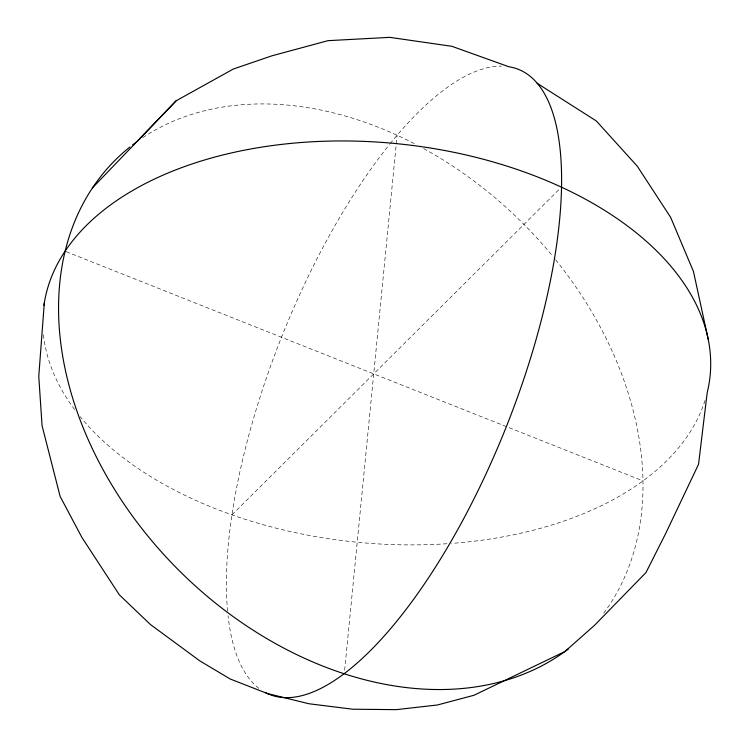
<?xml version="1.0" encoding="UTF-8"?>
<svg xmlns="http://www.w3.org/2000/svg" width="747" height="747" viewBox="0 0 747 747"><rect width="100%" height="100%" fill="white"/><g stroke="black" fill="none" stroke-linecap="round" stroke-linejoin="round"><path stroke-width="0.56" stroke-dasharray="3.73 2.8" d="M344.656 670.255L397.115 135.244M231.981 514.87L559.774 188.795M66.138 251.674L643.018 480.891M142.817 137.607A333.853 244.297 45.2 0 1 416.537 144.759M423.652 148.578A333.853 244.297 45.2 0 1 552.705 256.174M555.637 259.769A333.853 244.297 45.2 0 1 602.726 614.501M705.028 400.401A334.983 200.271 5.6 0 1 451.477 543.414M446.93 543.732A334.983 200.271 5.6 0 1 80.209 416.695M74.644 409.58A334.983 200.271 5.6 0 1 43.279 332.807M258.835 688.314A336.411 120.977 -68.3 0 1 228.05 615.687M227.592 611.214A336.411 120.977 -68.3 0 1 389.43 144.544M390.13 143.676A336.411 120.977 -68.3 0 1 501.48 66.119"/><path stroke-width="1.12" d="M44.306 302.974L38.769 376.348L42.056 425.641L60.134 496.428L81.825 537.298L119.361 594.855L150.446 624.539L199.729 660.824L230.197 678.995L267.342 693.524L308.922 703.749L352.677 709.211L396.302 709.65L437.49 704.972L473.925 695.289L564.844 651.571L594.425 625.407L645.987 572.547L665.689 533.479L698.548 464.279L707.185 392.735A334.983 200.271 5.6 0 0 414.874 145.749A334.983 200.271 5.6 0 0 43.961 305.243M92.385 187.945L176.115 100.808L233.269 69.051L272.011 55.782L327.998 40.665L389.813 37.35L451.954 46.323L508.819 66.726A336.411 120.977 -68.3 0 1 508.847 420.318A336.411 120.977 -68.3 0 1 265.381 692.544M176.115 100.808L137.131 141.528A333.853 244.297 45.2 0 0 132.593 144.909M537.074 83.244L596.265 120.921L637.275 166.179L670.657 217.377L693.44 271.432L708.231 339.343M568.579 648.798A333.853 244.297 45.2 0 1 157.57 547.56A333.853 244.297 45.2 0 1 129.903 147.01"/></g></svg>
